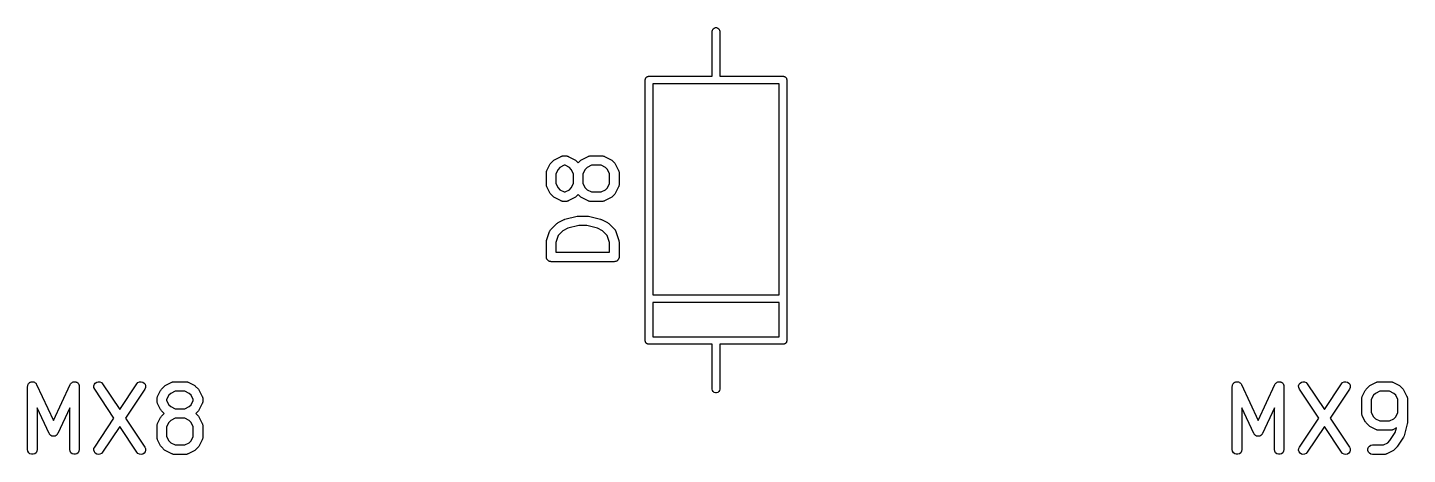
# Model space of a CAD drawing. Extents: x 35 to 250, y -99 to -35.
# Drawn here: x 170.09 to 191.91, y -41.8 to -35.05 of the extents above; entities that cross this region are included whole.
import ezdxf

# ---------------------------------------------------------------- set-up
doc = ezdxf.new("R2010")
doc.units = 0
doc.header["$MEASUREMENT"] = 0
doc.layers.add('BLACK', color=7, linetype='CONTINUOUS')

msp = doc.modelspace()

# ---------------------------------------------------------------- linework, layer by layer
at = {"layer": 'Black'}
for p, q in [((180.915, -35.1112), (180.919, -35.0907)), ((180.915, -35.8212), (180.915, -35.1112)), ((180.919, -35.0907), (180.929, -35.0727)), ((180.929, -35.0727), (180.945, -35.0593)), ((180.945, -35.0593), (180.965, -35.0522)), ((180.965, -35.0522), (180.985, -35.0522)), ((180.985, -35.0522), (181.005, -35.0593)), ((181.005, -35.0593), (181.021, -35.0727)), ((181.021, -35.0727), (181.031, -35.0907)), ((181.031, -35.0907), (181.035, -35.1112)), ((181.035, -35.1112), (181.035, -35.8212)), ((179.855, -35.8813), (179.856, -35.8761)), ((179.855, -40.0012), (179.855, -35.8813)), ((179.856, -35.8708), (179.858, -35.8659)), ((179.856, -35.8761), (179.856, -35.8708)), ((179.858, -35.8659), (179.859, -35.8607)), ((179.859, -35.8607), (179.861, -35.8562)), ((179.861, -35.8562), (179.863, -35.8513)), ((179.863, -35.8513), (179.866, -35.8472)), ((179.866, -35.8472), (179.869, -35.8427)), ((179.869, -35.8427), (179.873, -35.8393)), ((179.873, -35.8393), (179.876, -35.8353)), ((179.876, -35.8353), (179.881, -35.8327)), ((179.881, -35.8327), (179.885, -35.8293)), ((179.885, -35.8293), (179.89, -35.8275)), ((179.89, -35.8275), (179.894, -35.8249)), ((179.894, -35.8249), (179.9, -35.824)), ((179.9, -35.824), (179.905, -35.8222)), ((179.905, -35.8222), (179.91, -35.8222)), ((179.91, -35.8222), (179.915, -35.8212)), ((179.915, -35.8212), (180.915, -35.8212)), ((179.975, -35.9412), (179.975, -39.2812)), ((181.975, -35.9412), (179.975, -35.9412)), ((181.035, -35.8212), (182.035, -35.8212)), ((181.975, -39.2812), (181.975, -35.9412)), ((182.035, -35.8212), (182.04, -35.8222)), ((182.04, -35.8222), (182.045, -35.8222)), ((182.045, -35.8222), (182.05, -35.824)), ((182.05, -35.824), (182.056, -35.8249)), ((182.056, -35.8249), (182.06, -35.8275)), ((182.06, -35.8275), (182.065, -35.8293)), ((182.065, -35.8293), (182.069, -35.8327)), ((182.069, -35.8327), (182.074, -35.8353)), ((182.074, -35.8353), (182.077, -35.8393)), ((182.077, -35.8393), (182.081, -35.8427)), ((182.081, -35.8427), (182.084, -35.8472)), ((182.084, -35.8472), (182.087, -35.8513)), ((182.087, -35.8513), (182.089, -35.8562)), ((182.089, -35.8562), (182.091, -35.8607)), ((182.091, -35.8607), (182.092, -35.8659)), ((182.092, -35.8659), (182.094, -35.8708)), ((182.094, -35.8708), (182.094, -35.8761)), ((182.094, -35.8761), (182.095, -35.8813)), ((182.095, -35.8813), (182.095, -40.0012)), ((178.429, -37.1361), (178.524, -37.0885)), ((178.524, -37.0885), (178.528, -37.0872)), ((178.528, -37.0872), (178.532, -37.0851)), ((178.532, -37.0851), (178.541, -37.0835)), ((178.541, -37.0835), (178.549, -37.081)), ((178.549, -37.081), (178.554, -37.0813)), ((178.554, -37.0813), (178.558, -37.0805)), ((178.558, -37.0805), (178.605, -37.0805)), ((178.605, -37.0805), (178.61, -37.0813)), ((178.61, -37.0813), (178.614, -37.081)), ((178.614, -37.081), (178.622, -37.0835)), ((178.622, -37.0835), (178.631, -37.0851)), ((178.631, -37.0851), (178.635, -37.0872)), ((178.635, -37.0872), (178.639, -37.0885)), ((178.639, -37.0885), (178.734, -37.1361)), ((178.858, -37.1361), (178.953, -37.0885)), ((178.953, -37.0885), (178.957, -37.0872)), ((178.957, -37.0872), (178.961, -37.0851)), ((178.961, -37.0851), (178.969, -37.0835)), ((178.969, -37.0835), (178.978, -37.081)), ((178.978, -37.081), (178.982, -37.0813)), ((178.982, -37.0813), (178.986, -37.0805)), ((178.986, -37.0805), (179.177, -37.0805)), ((179.177, -37.0805), (179.181, -37.0813)), ((179.181, -37.0813), (179.185, -37.081)), ((179.185, -37.081), (179.194, -37.0835)), ((179.194, -37.0835), (179.203, -37.0851)), ((179.203, -37.0851), (179.206, -37.0872)), ((179.206, -37.0872), (179.21, -37.0885)), ((179.21, -37.0885), (179.306, -37.1361)), ((178.3, -37.3125), (178.348, -37.2172)), ((178.348, -37.2172), (178.355, -37.2076)), ((178.355, -37.2076), (178.362, -37.1977)), ((178.362, -37.1977), (178.41, -37.1501)), ((178.41, -37.1501), (178.419, -37.1432)), ((178.419, -37.1432), (178.429, -37.1361)), ((178.477, -37.2952), (178.442, -37.3637)), ((178.507, -37.2648), (178.477, -37.2952)), ((178.576, -37.2305), (178.507, -37.2648)), ((178.588, -37.2305), (178.576, -37.2305)), ((178.656, -37.2648), (178.588, -37.2305)), ((178.687, -37.2952), (178.656, -37.2648)), ((178.721, -37.3637), (178.687, -37.2952)), ((178.734, -37.1361), (178.744, -37.1432)), ((178.744, -37.1432), (178.754, -37.1501)), ((178.754, -37.1501), (178.796, -37.1923)), ((178.796, -37.1923), (178.838, -37.1501)), ((178.838, -37.1501), (178.848, -37.1432)), ((178.848, -37.1432), (178.858, -37.1361)), ((178.905, -37.2952), (178.871, -37.3637)), ((178.936, -37.2648), (178.905, -37.2952)), ((179.004, -37.2305), (178.936, -37.2648)), ((179.159, -37.2305), (179.004, -37.2305)), ((179.228, -37.2648), (179.159, -37.2305)), ((179.258, -37.2952), (179.228, -37.2648)), ((179.292, -37.3637), (179.258, -37.2952)), ((179.306, -37.1361), (179.315, -37.1432)), ((179.315, -37.1432), (179.325, -37.1501)), ((179.325, -37.1501), (179.373, -37.1977)), ((179.373, -37.1977), (179.38, -37.2076)), ((179.38, -37.2076), (179.387, -37.2172)), ((179.387, -37.2172), (179.434, -37.3125)), ((178.292, -37.346), (178.293, -37.3418)), ((178.292, -37.5365), (178.292, -37.346)), ((178.293, -37.3374), (178.295, -37.329)), ((178.293, -37.3418), (178.293, -37.3374)), ((178.295, -37.329), (178.297, -37.3204)), ((178.297, -37.3204), (178.299, -37.3166)), ((178.299, -37.3166), (178.3, -37.3125)), ((178.442, -37.3637), (178.442, -37.5188)), ((178.442, -37.5188), (178.477, -37.5873)), ((178.687, -37.5873), (178.721, -37.5188)), ((178.721, -37.5188), (178.721, -37.3637)), ((178.871, -37.3637), (178.871, -37.5188)), ((178.871, -37.5188), (178.905, -37.5873)), ((179.258, -37.5873), (179.292, -37.5188)), ((179.292, -37.5188), (179.292, -37.3637)), ((179.434, -37.3125), (179.436, -37.3166)), ((179.436, -37.3166), (179.438, -37.3204)), ((179.438, -37.3204), (179.439, -37.329)), ((179.439, -37.329), (179.442, -37.3374)), ((179.442, -37.3374), (179.442, -37.3418)), ((179.442, -37.3418), (179.442, -37.346)), ((179.442, -37.346), (179.442, -37.5365)), ((178.293, -37.5407), (178.292, -37.5365)), ((178.293, -37.5451), (178.293, -37.5407)), ((178.295, -37.5535), (178.293, -37.5451)), ((178.297, -37.5621), (178.295, -37.5535)), ((178.299, -37.5659), (178.297, -37.5621)), ((178.3, -37.57), (178.299, -37.5659)), ((178.348, -37.6653), (178.3, -37.57)), ((178.355, -37.6749), (178.348, -37.6653)), ((178.362, -37.6848), (178.355, -37.6749)), ((178.41, -37.7324), (178.362, -37.6848)), ((178.419, -37.7393), (178.41, -37.7324)), ((178.429, -37.7464), (178.419, -37.7393)), ((178.524, -37.794), (178.429, -37.7464)), ((178.477, -37.5873), (178.507, -37.6177)), ((178.507, -37.6177), (178.576, -37.652)), ((178.576, -37.652), (178.588, -37.652)), ((178.588, -37.652), (178.656, -37.6177)), ((178.734, -37.7464), (178.639, -37.794)), ((178.656, -37.6177), (178.687, -37.5873)), ((178.744, -37.7393), (178.734, -37.7464)), ((178.754, -37.7324), (178.744, -37.7393)), ((178.796, -37.6902), (178.754, -37.7324)), ((178.838, -37.7324), (178.796, -37.6902)), ((178.848, -37.7393), (178.838, -37.7324)), ((178.858, -37.7464), (178.848, -37.7393)), ((178.953, -37.794), (178.858, -37.7464)), ((178.905, -37.5873), (178.936, -37.6177)), ((178.936, -37.6177), (179.004, -37.652)), ((179.004, -37.652), (179.159, -37.652)), ((179.159, -37.652), (179.228, -37.6177)), ((179.306, -37.7464), (179.21, -37.794)), ((179.228, -37.6177), (179.258, -37.5873)), ((179.315, -37.7393), (179.306, -37.7464)), ((179.325, -37.7324), (179.315, -37.7393)), ((179.373, -37.6848), (179.325, -37.7324)), ((179.38, -37.6749), (179.373, -37.6848)), ((179.387, -37.6653), (179.38, -37.6749)), ((179.434, -37.57), (179.387, -37.6653)), ((179.436, -37.5659), (179.434, -37.57)), ((179.438, -37.5621), (179.436, -37.5659)), ((179.439, -37.5535), (179.438, -37.5621)), ((179.442, -37.5451), (179.439, -37.5535)), ((179.442, -37.5365), (179.442, -37.5407)), ((179.442, -37.5407), (179.442, -37.5451)), ((178.528, -37.7953), (178.524, -37.794)), ((178.532, -37.7974), (178.528, -37.7953)), ((178.541, -37.799), (178.532, -37.7974)), ((178.549, -37.8015), (178.541, -37.799)), ((178.554, -37.8012), (178.549, -37.8015)), ((178.558, -37.802), (178.554, -37.8012)), ((178.605, -37.802), (178.558, -37.802)), ((178.61, -37.8012), (178.605, -37.802)), ((178.614, -37.8015), (178.61, -37.8012)), ((178.622, -37.799), (178.614, -37.8015)), ((178.631, -37.7974), (178.622, -37.799)), ((178.635, -37.7953), (178.631, -37.7974)), ((178.639, -37.794), (178.635, -37.7953)), ((178.957, -37.7953), (178.953, -37.794)), ((178.961, -37.7974), (178.957, -37.7953)), ((178.969, -37.799), (178.961, -37.7974)), ((178.978, -37.8015), (178.969, -37.799)), ((178.982, -37.8012), (178.978, -37.8015)), ((178.986, -37.802), (178.982, -37.8012)), ((179.177, -37.802), (178.986, -37.802)), ((179.181, -37.8012), (179.177, -37.802)), ((179.185, -37.8015), (179.181, -37.8012)), ((179.194, -37.799), (179.185, -37.8015)), ((179.203, -37.7974), (179.194, -37.799)), ((179.206, -37.7953), (179.203, -37.7974)), ((179.21, -37.794), (179.206, -37.7953)), ((178.362, -38.2454), (178.457, -38.1501)), ((178.457, -38.1501), (178.467, -38.1432)), ((178.467, -38.1432), (178.477, -38.1361)), ((178.477, -38.1361), (178.572, -38.0885)), ((178.572, -38.0885), (178.58, -38.0861)), ((178.58, -38.0861), (178.587, -38.0828)), ((178.587, -38.0828), (178.778, -38.0352)), ((178.805, -38.1829), (178.632, -38.2263)), ((178.778, -38.0352), (178.787, -38.0345)), ((178.787, -38.0345), (178.796, -38.0329)), ((178.796, -38.0329), (178.939, -38.0329)), ((178.93, -38.1829), (178.805, -38.1829)), ((179.103, -38.2263), (178.93, -38.1829)), ((178.939, -38.0329), (178.948, -38.0345)), ((178.948, -38.0345), (178.957, -38.0352)), ((178.957, -38.0352), (179.147, -38.0828)), ((179.147, -38.0828), (179.155, -38.0861)), ((179.155, -38.0861), (179.163, -38.0885)), ((179.163, -38.0885), (179.258, -38.1361)), ((179.258, -38.1361), (179.268, -38.1432)), ((179.268, -38.1432), (179.278, -38.1501)), ((179.278, -38.1501), (179.373, -38.2454)), ((178.296, -38.4175), (178.344, -38.2747)), ((178.344, -38.2747), (178.346, -38.2709)), ((178.346, -38.2709), (178.347, -38.2667)), ((178.347, -38.2667), (178.352, -38.2595)), ((178.352, -38.2595), (178.356, -38.2518)), ((178.356, -38.2518), (178.359, -38.2489)), ((178.359, -38.2489), (178.362, -38.2454)), ((178.481, -38.3389), (178.442, -38.4534)), ((178.555, -38.2648), (178.481, -38.3389)), ((178.632, -38.2263), (178.555, -38.2648)), ((179.18, -38.2648), (179.103, -38.2263)), ((179.254, -38.3389), (179.18, -38.2648)), ((179.292, -38.4534), (179.254, -38.3389)), ((179.373, -38.2454), (179.375, -38.2489)), ((179.375, -38.2489), (179.379, -38.2518)), ((179.379, -38.2518), (179.383, -38.2595)), ((179.383, -38.2595), (179.388, -38.2667)), ((179.388, -38.2667), (179.389, -38.2709)), ((179.389, -38.2709), (179.391, -38.2747)), ((179.391, -38.2747), (179.439, -38.4175)), ((178.292, -38.4412), (178.294, -38.4294)), ((178.292, -38.6793), (178.292, -38.4412)), ((178.294, -38.4294), (178.296, -38.4175)), ((178.442, -38.4534), (178.442, -38.6043)), ((178.442, -38.6043), (179.292, -38.6043)), ((179.292, -38.6043), (179.292, -38.4534)), ((179.439, -38.4175), (179.44, -38.4294)), ((179.44, -38.4294), (179.442, -38.4412)), ((179.442, -38.4412), (179.442, -38.6793)), ((178.294, -38.6858), (178.292, -38.6793)), ((178.294, -38.6924), (178.294, -38.6858)), ((178.296, -38.6985), (178.294, -38.6924)), ((178.297, -38.705), (178.296, -38.6985)), ((178.3, -38.7107), (178.297, -38.705)), ((178.302, -38.7168), (178.3, -38.7107)), ((178.307, -38.7219), (178.302, -38.7168)), ((178.31, -38.7276), (178.307, -38.7219)), ((178.315, -38.7318), (178.31, -38.7276)), ((178.319, -38.7368), (178.315, -38.7318)), ((178.325, -38.7401), (178.319, -38.7368)), ((178.33, -38.7443), (178.325, -38.7401)), ((178.336, -38.7465), (178.33, -38.7443)), ((178.342, -38.7498), (178.336, -38.7465)), ((178.348, -38.751), (178.342, -38.7498)), ((178.354, -38.7532), (178.348, -38.751)), ((178.361, -38.7532), (178.354, -38.7532)), ((178.367, -38.7543), (178.361, -38.7532)), ((179.367, -38.7543), (178.367, -38.7543)), ((179.374, -38.7532), (179.367, -38.7543)), ((179.38, -38.7532), (179.374, -38.7532)), ((179.387, -38.751), (179.38, -38.7532)), ((179.393, -38.7498), (179.387, -38.751)), ((179.399, -38.7465), (179.393, -38.7498)), ((179.405, -38.7443), (179.399, -38.7465)), ((179.41, -38.7401), (179.405, -38.7443)), ((179.416, -38.7368), (179.41, -38.7401)), ((179.42, -38.7318), (179.416, -38.7368)), ((179.425, -38.7276), (179.42, -38.7318)), ((179.428, -38.7219), (179.425, -38.7276)), ((179.432, -38.7168), (179.428, -38.7219)), ((179.435, -38.7107), (179.432, -38.7168)), ((179.438, -38.705), (179.435, -38.7107)), ((179.439, -38.6985), (179.438, -38.705)), ((179.441, -38.6924), (179.439, -38.6985)), ((179.442, -38.6793), (179.441, -38.6858)), ((179.441, -38.6858), (179.441, -38.6924)), ((179.975, -39.2812), (181.975, -39.2812)), ((179.975, -39.4012), (179.975, -39.9412)), ((181.975, -39.4012), (179.975, -39.4012)), ((181.975, -39.9412), (181.975, -39.4012)), ((179.856, -40.0064), (179.855, -40.0012)), ((179.856, -40.0117), (179.856, -40.0064)), ((179.858, -40.0166), (179.856, -40.0117)), ((179.859, -40.0218), (179.858, -40.0166)), ((179.861, -40.0263), (179.859, -40.0218)), ((179.863, -40.0312), (179.861, -40.0263)), ((179.866, -40.0353), (179.863, -40.0312)), ((179.869, -40.0398), (179.866, -40.0353)), ((179.873, -40.0432), (179.869, -40.0398)), ((179.876, -40.0472), (179.873, -40.0432)), ((179.881, -40.0498), (179.876, -40.0472)), ((179.885, -40.0532), (179.881, -40.0498)), ((179.89, -40.055), (179.885, -40.0532)), ((179.894, -40.0576), (179.89, -40.055)), ((179.9, -40.0585), (179.894, -40.0576)), ((179.905, -40.0603), (179.9, -40.0585)), ((179.91, -40.0603), (179.905, -40.0603)), ((179.915, -40.0613), (179.91, -40.0603)), ((180.915, -40.0613), (179.915, -40.0613)), ((179.975, -39.9412), (181.975, -39.9412)), ((180.915, -40.7712), (180.915, -40.0613)), ((182.035, -40.0613), (181.035, -40.0613)), ((181.035, -40.0613), (181.035, -40.7712)), ((182.04, -40.0603), (182.035, -40.0613)), ((182.045, -40.0603), (182.04, -40.0603)), ((182.05, -40.0585), (182.045, -40.0603)), ((182.056, -40.0576), (182.05, -40.0585)), ((182.06, -40.055), (182.056, -40.0576)), ((182.065, -40.0532), (182.06, -40.055)), ((182.069, -40.0498), (182.065, -40.0532)), ((182.074, -40.0472), (182.069, -40.0498)), ((182.077, -40.0432), (182.074, -40.0472)), ((182.081, -40.0398), (182.077, -40.0432)), ((182.084, -40.0353), (182.081, -40.0398)), ((182.087, -40.0312), (182.084, -40.0353)), ((182.089, -40.0263), (182.087, -40.0312)), ((182.091, -40.0218), (182.089, -40.0263)), ((182.092, -40.0166), (182.091, -40.0218)), ((182.094, -40.0117), (182.092, -40.0166)), ((182.095, -40.0012), (182.094, -40.0064)), ((182.094, -40.0064), (182.094, -40.0117)), ((170.089, -40.7274), (170.091, -40.7177)), ((170.089, -41.7274), (170.089, -40.7274)), ((170.091, -40.7177), (170.092, -40.708)), ((170.092, -40.708), (170.093, -40.705)), ((170.093, -40.705), (170.094, -40.7017)), ((170.094, -40.7017), (170.099, -40.6933)), ((170.099, -40.6933), (170.103, -40.6844)), ((170.103, -40.6844), (170.105, -40.682)), ((170.105, -40.682), (170.107, -40.6792)), ((170.107, -40.6792), (170.114, -40.6729)), ((170.114, -40.6729), (170.121, -40.666)), ((170.121, -40.666), (170.124, -40.6646)), ((170.124, -40.6646), (170.127, -40.6624)), ((170.127, -40.6624), (170.136, -40.6591)), ((170.136, -40.6591), (170.145, -40.6549)), ((170.145, -40.6549), (170.148, -40.6547)), ((170.148, -40.6547), (170.151, -40.6535)), ((170.151, -40.6535), (170.161, -40.6535)), ((170.161, -40.6535), (170.171, -40.6527)), ((170.171, -40.6527), (170.174, -40.6535)), ((170.174, -40.6535), (170.177, -40.6535)), ((170.177, -40.6535), (170.187, -40.6569)), ((170.187, -40.6569), (170.196, -40.6594)), ((170.196, -40.6594), (170.199, -40.6613)), ((170.199, -40.6613), (170.202, -40.6624)), ((170.202, -40.6624), (170.209, -40.6687)), ((170.209, -40.6687), (170.217, -40.6743)), ((170.217, -40.6743), (170.219, -40.677)), ((170.219, -40.677), (170.222, -40.6792)), ((170.222, -40.6792), (170.227, -40.6876)), ((170.227, -40.6876), (170.232, -40.6957)), ((170.232, -40.6957), (170.498, -41.2643)), ((170.498, -41.2643), (170.763, -40.6957)), ((170.763, -40.6957), (170.769, -40.6876)), ((170.769, -40.6876), (170.773, -40.6792)), ((170.773, -40.6792), (170.776, -40.677)), ((170.776, -40.677), (170.778, -40.6743)), ((170.778, -40.6743), (170.786, -40.6687)), ((170.786, -40.6687), (170.793, -40.6624)), ((170.793, -40.6624), (170.797, -40.6613)), ((170.797, -40.6613), (170.799, -40.6594)), ((170.799, -40.6594), (170.809, -40.6569)), ((170.809, -40.6569), (170.818, -40.6535)), ((170.818, -40.6535), (170.821, -40.6535)), ((170.821, -40.6535), (170.824, -40.6527)), ((170.824, -40.6527), (170.834, -40.6535)), ((170.834, -40.6535), (170.844, -40.6535)), ((170.844, -40.6535), (170.847, -40.6547)), ((170.847, -40.6547), (170.85, -40.6549)), ((170.85, -40.6549), (170.859, -40.6591)), ((170.859, -40.6591), (170.868, -40.6624)), ((170.868, -40.6624), (170.871, -40.6646)), ((170.871, -40.6646), (170.874, -40.666)), ((170.874, -40.666), (170.881, -40.6729)), ((170.881, -40.6729), (170.888, -40.6792)), ((170.888, -40.6792), (170.89, -40.682)), ((170.89, -40.682), (170.892, -40.6844)), ((170.892, -40.6844), (170.897, -40.6933)), ((170.897, -40.6933), (170.901, -40.7017)), ((170.901, -40.7017), (170.902, -40.705)), ((170.902, -40.705), (170.903, -40.708)), ((170.903, -40.708), (170.904, -40.7177)), ((170.904, -40.7177), (170.906, -40.7274)), ((170.906, -40.7274), (170.906, -41.7274)), ((171.137, -40.7191), (171.145, -40.6941)), ((171.139, -40.7451), (171.137, -40.7191)), ((171.15, -40.769), (171.139, -40.7451)), ((171.145, -40.6941), (171.16, -40.6731)), ((171.455, -41.2274), (171.15, -40.769)), ((171.16, -40.6731), (171.182, -40.6587)), ((171.182, -40.6587), (171.207, -40.6525)), ((171.207, -40.6525), (171.233, -40.6554)), ((171.233, -40.6554), (171.256, -40.6669)), ((171.256, -40.6669), (171.274, -40.6858)), ((171.274, -40.6858), (171.545, -41.0922)), ((171.545, -41.0922), (171.816, -40.6858)), ((171.941, -40.769), (171.635, -41.2274)), ((171.816, -40.6858), (171.834, -40.6669)), ((171.834, -40.6669), (171.858, -40.6554)), ((171.858, -40.6554), (171.883, -40.6525)), ((171.883, -40.6525), (171.909, -40.6587)), ((171.909, -40.6587), (171.93, -40.6731)), ((171.93, -40.6731), (171.946, -40.6941)), ((171.951, -40.7451), (171.941, -40.769)), ((171.946, -40.6941), (171.953, -40.7191)), ((171.953, -40.7191), (171.951, -40.7451)), ((172.145, -40.8843), (172.192, -40.7891)), ((172.192, -40.7891), (172.2, -40.7794)), ((172.2, -40.7794), (172.206, -40.7696)), ((172.206, -40.7696), (172.254, -40.722)), ((172.254, -40.722), (172.264, -40.7151)), ((172.264, -40.7151), (172.274, -40.7079)), ((172.274, -40.7079), (172.369, -40.6603)), ((172.369, -40.6603), (172.373, -40.6591)), ((172.373, -40.6591), (172.377, -40.6569)), ((172.377, -40.6569), (172.385, -40.6554)), ((172.385, -40.6554), (172.394, -40.6529)), ((172.394, -40.6529), (172.398, -40.6531)), ((172.398, -40.6531), (172.402, -40.6524)), ((172.402, -40.6524), (172.593, -40.6524)), ((172.593, -40.6524), (172.597, -40.6531)), ((172.597, -40.6531), (172.601, -40.6529)), ((172.601, -40.6529), (172.61, -40.6554)), ((172.61, -40.6554), (172.619, -40.6569)), ((172.619, -40.6569), (172.622, -40.6591)), ((172.622, -40.6591), (172.626, -40.6603)), ((172.626, -40.6603), (172.722, -40.7079)), ((172.722, -40.7079), (172.731, -40.7151)), ((172.731, -40.7151), (172.741, -40.722)), ((172.741, -40.722), (172.789, -40.7696)), ((172.789, -40.7696), (172.796, -40.7794)), ((172.796, -40.7794), (172.803, -40.7891)), ((172.803, -40.7891), (172.85, -40.8843)), ((180.919, -40.7918), (180.915, -40.7712)), ((180.929, -40.8098), (180.919, -40.7918)), ((181.031, -40.7918), (181.021, -40.8098)), ((181.035, -40.7712), (181.031, -40.7918)), ((189.139, -40.7274), (189.141, -40.7177)), ((189.139, -41.7274), (189.139, -40.7274)), ((189.141, -40.7177), (189.142, -40.708)), ((189.142, -40.708), (189.143, -40.705)), ((189.143, -40.705), (189.144, -40.7017)), ((189.144, -40.7017), (189.149, -40.6933)), ((189.149, -40.6933), (189.153, -40.6844)), ((189.153, -40.6844), (189.155, -40.682)), ((189.155, -40.682), (189.157, -40.6792)), ((189.157, -40.6792), (189.164, -40.6729)), ((189.164, -40.6729), (189.171, -40.666)), ((189.171, -40.666), (189.174, -40.6646)), ((189.174, -40.6646), (189.177, -40.6624)), ((189.177, -40.6624), (189.186, -40.6591)), ((189.186, -40.6591), (189.195, -40.6549)), ((189.195, -40.6549), (189.198, -40.6547)), ((189.198, -40.6547), (189.201, -40.6535)), ((189.201, -40.6535), (189.211, -40.6535)), ((189.211, -40.6535), (189.221, -40.6527)), ((189.221, -40.6527), (189.224, -40.6535)), ((189.224, -40.6535), (189.227, -40.6535)), ((189.227, -40.6535), (189.237, -40.6569)), ((189.237, -40.6569), (189.246, -40.6594)), ((189.246, -40.6594), (189.249, -40.6613)), ((189.249, -40.6613), (189.252, -40.6624)), ((189.252, -40.6624), (189.259, -40.6687)), ((189.259, -40.6687), (189.267, -40.6743)), ((189.267, -40.6743), (189.269, -40.677)), ((189.269, -40.677), (189.272, -40.6792)), ((189.272, -40.6792), (189.277, -40.6876)), ((189.277, -40.6876), (189.282, -40.6957)), ((189.282, -40.6957), (189.548, -41.2643)), ((189.548, -41.2643), (189.813, -40.6957)), ((189.813, -40.6957), (189.819, -40.6876)), ((189.819, -40.6876), (189.823, -40.6792)), ((189.823, -40.6792), (189.826, -40.677)), ((189.826, -40.677), (189.828, -40.6743)), ((189.828, -40.6743), (189.836, -40.6687)), ((189.836, -40.6687), (189.843, -40.6624)), ((189.843, -40.6624), (189.847, -40.6613)), ((189.847, -40.6613), (189.849, -40.6594)), ((189.849, -40.6594), (189.859, -40.6569)), ((189.859, -40.6569), (189.868, -40.6535)), ((189.868, -40.6535), (189.871, -40.6535)), ((189.871, -40.6535), (189.874, -40.6527)), ((189.874, -40.6527), (189.884, -40.6535)), ((189.884, -40.6535), (189.894, -40.6535)), ((189.894, -40.6535), (189.897, -40.6547)), ((189.897, -40.6547), (189.9, -40.6549)), ((189.9, -40.6549), (189.909, -40.6591)), ((189.909, -40.6591), (189.918, -40.6624)), ((189.918, -40.6624), (189.921, -40.6646)), ((189.921, -40.6646), (189.924, -40.666)), ((189.924, -40.666), (189.931, -40.6729)), ((189.931, -40.6729), (189.938, -40.6792)), ((189.938, -40.6792), (189.94, -40.682)), ((189.94, -40.682), (189.942, -40.6844)), ((189.942, -40.6844), (189.947, -40.6933)), ((189.947, -40.6933), (189.951, -40.7017)), ((189.951, -40.7017), (189.952, -40.705)), ((189.952, -40.705), (189.953, -40.708)), ((189.953, -40.708), (189.954, -40.7177)), ((189.954, -40.7177), (189.956, -40.7274)), ((189.956, -40.7274), (189.956, -41.7274)), ((190.187, -40.7191), (190.195, -40.6941)), ((190.189, -40.7451), (190.187, -40.7191)), ((190.2, -40.769), (190.189, -40.7451)), ((190.195, -40.6941), (190.21, -40.6731)), ((190.505, -41.2274), (190.2, -40.769)), ((190.21, -40.6731), (190.232, -40.6587)), ((190.232, -40.6587), (190.257, -40.6525)), ((190.257, -40.6525), (190.283, -40.6554)), ((190.283, -40.6554), (190.306, -40.6669)), ((190.306, -40.6669), (190.324, -40.6858)), ((190.324, -40.6858), (190.595, -41.0922)), ((190.595, -41.0922), (190.866, -40.6858)), ((190.991, -40.769), (190.685, -41.2274)), ((190.866, -40.6858), (190.884, -40.6669)), ((190.884, -40.6669), (190.908, -40.6554)), ((190.908, -40.6554), (190.933, -40.6525)), ((190.933, -40.6525), (190.959, -40.6587)), ((190.959, -40.6587), (190.98, -40.6731)), ((190.98, -40.6731), (190.996, -40.6941)), ((191.001, -40.7451), (190.991, -40.769)), ((190.996, -40.6941), (191.003, -40.7191)), ((191.003, -40.7191), (191.001, -40.7451)), ((191.195, -40.8843), (191.242, -40.7891)), ((191.242, -40.7891), (191.25, -40.7794)), ((191.25, -40.7794), (191.256, -40.7696)), ((191.256, -40.7696), (191.304, -40.722)), ((191.304, -40.722), (191.314, -40.7151)), ((191.314, -40.7151), (191.324, -40.7079)), ((191.324, -40.7079), (191.419, -40.6603)), ((191.419, -40.6603), (191.423, -40.6591)), ((191.423, -40.6591), (191.427, -40.6569)), ((191.427, -40.6569), (191.435, -40.6554)), ((191.435, -40.6554), (191.444, -40.6529)), ((191.444, -40.6529), (191.448, -40.6531)), ((191.448, -40.6531), (191.452, -40.6524)), ((191.452, -40.6524), (191.643, -40.6524)), ((191.643, -40.6524), (191.647, -40.6531)), ((191.647, -40.6531), (191.651, -40.6529)), ((191.651, -40.6529), (191.66, -40.6554)), ((191.66, -40.6554), (191.669, -40.6569)), ((191.669, -40.6569), (191.672, -40.6591)), ((191.672, -40.6591), (191.676, -40.6603)), ((191.676, -40.6603), (191.772, -40.7079)), ((191.772, -40.7079), (191.781, -40.7151)), ((191.781, -40.7151), (191.791, -40.722)), ((191.791, -40.722), (191.839, -40.7696)), ((191.839, -40.7696), (191.846, -40.7794)), ((191.846, -40.7794), (191.853, -40.7891)), ((191.853, -40.7891), (191.9, -40.8843)), ((172.137, -40.9093), (172.14, -40.9009)), ((172.138, -40.9136), (172.137, -40.9093)), ((172.137, -40.9179), (172.138, -40.9136)), ((172.137, -40.9655), (172.137, -40.9179)), ((172.138, -40.9697), (172.137, -40.9655)), ((172.137, -40.974), (172.138, -40.9697)), ((172.14, -40.9825), (172.137, -40.974)), ((172.14, -40.9009), (172.141, -40.8922)), ((172.141, -40.9911), (172.14, -40.9825)), ((172.141, -40.8922), (172.144, -40.8885)), ((172.144, -40.9949), (172.141, -40.9911)), ((172.144, -40.8885), (172.145, -40.8843)), ((172.145, -40.999), (172.144, -40.9949)), ((172.192, -41.0943), (172.145, -40.999)), ((172.321, -40.867), (172.287, -40.9356)), ((172.287, -40.9356), (172.287, -40.9478)), ((172.287, -40.9478), (172.321, -41.0163)), ((172.352, -40.8366), (172.321, -40.867)), ((172.321, -41.0163), (172.352, -41.0467)), ((172.42, -40.8024), (172.352, -40.8366)), ((172.575, -40.8024), (172.42, -40.8024)), ((172.644, -40.8366), (172.575, -40.8024)), ((172.674, -40.867), (172.644, -40.8366)), ((172.644, -41.0467), (172.674, -41.0163)), ((172.708, -40.9356), (172.674, -40.867)), ((172.674, -41.0163), (172.708, -40.9478)), ((172.708, -40.9478), (172.708, -40.9356)), ((172.85, -40.999), (172.803, -41.0943)), ((172.85, -40.8843), (172.852, -40.8885)), ((172.852, -40.9949), (172.85, -40.999)), ((172.852, -40.8885), (172.854, -40.8922)), ((172.854, -40.9911), (172.852, -40.9949)), ((172.854, -40.8922), (172.855, -40.9009)), ((172.855, -40.9825), (172.854, -40.9911)), ((172.855, -40.9009), (172.858, -40.9093)), ((172.858, -40.9741), (172.855, -40.9825)), ((172.858, -40.9093), (172.858, -40.9136)), ((172.858, -40.9136), (172.858, -40.9179)), ((172.858, -40.9179), (172.858, -40.9655)), ((172.858, -40.9655), (172.858, -40.9697)), ((172.858, -40.9697), (172.858, -40.9741)), ((180.945, -40.8232), (180.929, -40.8098)), ((180.965, -40.8303), (180.945, -40.8232)), ((180.985, -40.8303), (180.965, -40.8303)), ((181.005, -40.8232), (180.985, -40.8303)), ((181.021, -40.8098), (181.005, -40.8232)), ((191.187, -40.9093), (191.19, -40.9009)), ((191.188, -40.9136), (191.187, -40.9093)), ((191.187, -40.9179), (191.188, -40.9136)), ((191.187, -41.156), (191.187, -40.9179)), ((191.19, -40.9009), (191.191, -40.8922)), ((191.191, -40.8922), (191.194, -40.8885)), ((191.194, -40.8885), (191.195, -40.8843)), ((191.371, -40.867), (191.337, -40.9356)), ((191.337, -40.9356), (191.337, -41.1382)), ((191.402, -40.8366), (191.371, -40.867)), ((191.47, -40.8024), (191.402, -40.8366)), ((191.625, -40.8024), (191.47, -40.8024)), ((191.694, -40.8366), (191.625, -40.8024)), ((191.724, -40.867), (191.694, -40.8366)), ((191.758, -40.9356), (191.724, -40.867)), ((191.758, -41.1382), (191.758, -40.9356)), ((191.9, -40.8843), (191.902, -40.8885)), ((191.902, -40.8885), (191.904, -40.8922)), ((191.904, -40.8922), (191.905, -40.9009)), ((191.905, -40.9009), (191.908, -40.9093)), ((191.908, -40.9093), (191.908, -40.9136)), ((191.908, -40.9136), (191.908, -40.9179)), ((191.908, -40.9179), (191.908, -41.2988)), ((170.43, -41.4734), (170.239, -41.0654)), ((170.239, -41.0654), (170.239, -41.7274)), ((170.756, -41.0654), (170.566, -41.4734)), ((170.756, -41.7274), (170.756, -41.0654)), ((171.15, -41.6858), (171.455, -41.2274)), ((171.635, -41.2274), (171.941, -41.6858)), ((172.145, -41.3129), (172.192, -41.2176)), ((172.2, -41.1039), (172.192, -41.0943)), ((172.192, -41.2176), (172.2, -41.208)), ((172.206, -41.1137), (172.2, -41.1039)), ((172.2, -41.208), (172.206, -41.1982)), ((172.249, -41.156), (172.206, -41.1137)), ((172.206, -41.1982), (172.249, -41.156)), ((172.352, -41.0467), (172.42, -41.081)), ((172.42, -41.231), (172.352, -41.2652)), ((172.42, -41.081), (172.575, -41.081)), ((172.575, -41.231), (172.42, -41.231)), ((172.575, -41.081), (172.644, -41.0467)), ((172.644, -41.2652), (172.575, -41.231)), ((172.789, -41.1137), (172.747, -41.156)), ((172.747, -41.156), (172.789, -41.1982)), ((172.796, -41.1039), (172.789, -41.1137)), ((172.789, -41.1982), (172.796, -41.208)), ((172.803, -41.0943), (172.796, -41.1039)), ((172.796, -41.208), (172.803, -41.2176)), ((172.803, -41.2176), (172.85, -41.3129)), ((189.48, -41.4734), (189.289, -41.0654)), ((189.289, -41.0654), (189.289, -41.7274)), ((189.806, -41.0654), (189.616, -41.4734)), ((189.806, -41.7274), (189.806, -41.0654)), ((190.2, -41.6858), (190.505, -41.2274)), ((190.685, -41.2274), (190.991, -41.6858)), ((191.188, -41.1602), (191.187, -41.156)), ((191.187, -41.1645), (191.188, -41.1602)), ((191.19, -41.1729), (191.187, -41.1645)), ((191.191, -41.1816), (191.19, -41.1729)), ((191.194, -41.1853), (191.191, -41.1816)), ((191.195, -41.1895), (191.194, -41.1853)), ((191.242, -41.2847), (191.195, -41.1895)), ((191.337, -41.1382), (191.371, -41.2068)), ((191.371, -41.2068), (191.402, -41.2372)), ((191.402, -41.2372), (191.47, -41.2714)), ((191.625, -41.2714), (191.694, -41.2372)), ((191.694, -41.2372), (191.724, -41.2068)), ((191.724, -41.2068), (191.758, -41.1382)), ((171.545, -41.3626), (171.274, -41.769)), ((171.816, -41.769), (171.545, -41.3626)), ((172.137, -41.3379), (172.14, -41.3294)), ((172.138, -41.3422), (172.137, -41.3379)), ((172.137, -41.3464), (172.138, -41.3422)), ((172.137, -41.5369), (172.137, -41.3464)), ((172.14, -41.3294), (172.141, -41.3208)), ((172.141, -41.3208), (172.144, -41.317)), ((172.144, -41.317), (172.145, -41.3129)), ((172.321, -41.2956), (172.287, -41.3641)), ((172.287, -41.3641), (172.287, -41.5192)), ((172.352, -41.2652), (172.321, -41.2956)), ((172.674, -41.2956), (172.644, -41.2652)), ((172.708, -41.3641), (172.674, -41.2956)), ((172.708, -41.5192), (172.708, -41.3641)), ((172.85, -41.3129), (172.852, -41.317)), ((172.852, -41.317), (172.854, -41.3208)), ((172.854, -41.3208), (172.855, -41.3294)), ((172.855, -41.3294), (172.858, -41.3379)), ((172.858, -41.3379), (172.858, -41.3422)), ((172.858, -41.3422), (172.858, -41.3464)), ((172.858, -41.3464), (172.858, -41.5369)), ((190.595, -41.3626), (190.324, -41.769)), ((190.866, -41.769), (190.595, -41.3626)), ((191.25, -41.2944), (191.242, -41.2847)), ((191.256, -41.3042), (191.25, -41.2944)), ((191.304, -41.3518), (191.256, -41.3042)), ((191.314, -41.3587), (191.304, -41.3518)), ((191.324, -41.3659), (191.314, -41.3587)), ((191.419, -41.4135), (191.324, -41.3659)), ((191.423, -41.4147), (191.419, -41.4135)), ((191.427, -41.4169), (191.423, -41.4147)), ((191.435, -41.4184), (191.427, -41.4169)), ((191.444, -41.4209), (191.435, -41.4184)), ((191.448, -41.4207), (191.444, -41.4209)), ((191.452, -41.4214), (191.448, -41.4207)), ((191.643, -41.4214), (191.452, -41.4214)), ((191.47, -41.2714), (191.625, -41.2714)), ((191.647, -41.4207), (191.643, -41.4214)), ((191.651, -41.4209), (191.647, -41.4207)), ((191.66, -41.4184), (191.651, -41.4209)), ((191.669, -41.4169), (191.66, -41.4184)), ((191.672, -41.4147), (191.669, -41.4169)), ((191.676, -41.4135), (191.672, -41.4147)), ((191.735, -41.3844), (191.676, -41.4135)), ((191.716, -41.4585), (191.735, -41.3844)), ((191.906, -41.317), (191.858, -41.5075)), ((191.907, -41.3078), (191.906, -41.317)), ((191.908, -41.2988), (191.907, -41.3078)), ((170.433, -41.4787), (170.43, -41.4734)), ((170.436, -41.4847), (170.433, -41.4787)), ((170.441, -41.4893), (170.436, -41.4847)), ((170.445, -41.4947), (170.441, -41.4893)), ((170.45, -41.4985), (170.445, -41.4947)), ((170.455, -41.5031), (170.45, -41.4985)), ((170.461, -41.5059), (170.455, -41.5031)), ((170.466, -41.5096), (170.461, -41.5059)), ((170.472, -41.5113), (170.466, -41.5096)), ((170.478, -41.5141), (170.472, -41.5113)), ((170.485, -41.5147), (170.478, -41.5141)), ((170.491, -41.5164), (170.485, -41.5147)), ((170.498, -41.5158), (170.491, -41.5164)), ((170.504, -41.5164), (170.498, -41.5158)), ((170.51, -41.5147), (170.504, -41.5164)), ((170.517, -41.5141), (170.51, -41.5147)), ((170.523, -41.5113), (170.517, -41.5141)), ((170.529, -41.5096), (170.523, -41.5113)), ((170.535, -41.5059), (170.529, -41.5096)), ((170.541, -41.5031), (170.535, -41.5059)), ((170.545, -41.4985), (170.541, -41.5031)), ((170.551, -41.4947), (170.545, -41.4985)), ((170.554, -41.4893), (170.551, -41.4947)), ((170.559, -41.4847), (170.554, -41.4893)), ((170.562, -41.4787), (170.559, -41.4847)), ((170.566, -41.4734), (170.562, -41.4787)), ((172.138, -41.5412), (172.137, -41.5369)), ((172.137, -41.5455), (172.138, -41.5412)), ((172.14, -41.5539), (172.137, -41.5455)), ((172.141, -41.5626), (172.14, -41.5539)), ((172.144, -41.5663), (172.141, -41.5626)), ((172.145, -41.5704), (172.144, -41.5663)), ((172.192, -41.6657), (172.145, -41.5704)), ((172.2, -41.6753), (172.192, -41.6657)), ((172.287, -41.5192), (172.321, -41.5877)), ((172.321, -41.5877), (172.352, -41.6181)), ((172.352, -41.6181), (172.42, -41.6524)), ((172.42, -41.6524), (172.575, -41.6524)), ((172.575, -41.6524), (172.644, -41.6181)), ((172.644, -41.6181), (172.674, -41.5877)), ((172.674, -41.5877), (172.708, -41.5192)), ((172.803, -41.6657), (172.796, -41.6753)), ((172.85, -41.5704), (172.803, -41.6657)), ((172.852, -41.5663), (172.85, -41.5704)), ((172.854, -41.5626), (172.852, -41.5663)), ((172.855, -41.5539), (172.854, -41.5626)), ((172.858, -41.5455), (172.855, -41.5539)), ((172.858, -41.5369), (172.858, -41.5412)), ((172.858, -41.5412), (172.858, -41.5455)), ((189.483, -41.4787), (189.48, -41.4734)), ((189.486, -41.4847), (189.483, -41.4787)), ((189.491, -41.4893), (189.486, -41.4847)), ((189.495, -41.4947), (189.491, -41.4893)), ((189.5, -41.4985), (189.495, -41.4947)), ((189.505, -41.5031), (189.5, -41.4985)), ((189.511, -41.5059), (189.505, -41.5031)), ((189.516, -41.5096), (189.511, -41.5059)), ((189.522, -41.5113), (189.516, -41.5096)), ((189.528, -41.5141), (189.522, -41.5113)), ((189.535, -41.5147), (189.528, -41.5141)), ((189.541, -41.5164), (189.535, -41.5147)), ((189.548, -41.5158), (189.541, -41.5164)), ((189.554, -41.5164), (189.548, -41.5158)), ((189.56, -41.5147), (189.554, -41.5164)), ((189.567, -41.5141), (189.56, -41.5147)), ((189.573, -41.5113), (189.567, -41.5141)), ((189.579, -41.5096), (189.573, -41.5113)), ((189.585, -41.5059), (189.579, -41.5096)), ((189.591, -41.5031), (189.585, -41.5059)), ((189.595, -41.4985), (189.591, -41.5031)), ((189.601, -41.4947), (189.595, -41.4985)), ((189.604, -41.4893), (189.601, -41.4947)), ((189.609, -41.4847), (189.604, -41.4893)), ((189.612, -41.4787), (189.609, -41.4847)), ((189.616, -41.4734), (189.612, -41.4787)), ((191.292, -41.6899), (191.309, -41.6699)), ((191.309, -41.6699), (191.331, -41.6569)), ((191.331, -41.6569), (191.357, -41.6524)), ((191.357, -41.6524), (191.53, -41.6524)), ((191.53, -41.6524), (191.598, -41.6181)), ((191.598, -41.6181), (191.632, -41.5844)), ((191.632, -41.5844), (191.716, -41.4585)), ((191.753, -41.6737), (191.748, -41.6791)), ((191.848, -41.5309), (191.753, -41.6737)), ((191.853, -41.5191), (191.848, -41.5309)), ((191.858, -41.5075), (191.853, -41.5191)), ((170.094, -41.753), (170.089, -41.7274)), ((170.107, -41.7756), (170.094, -41.753)), ((170.127, -41.7923), (170.107, -41.7756)), ((170.151, -41.8012), (170.127, -41.7923)), ((170.177, -41.8012), (170.151, -41.8012)), ((170.202, -41.7923), (170.177, -41.8012)), ((170.222, -41.7756), (170.202, -41.7923)), ((170.235, -41.753), (170.222, -41.7756)), ((170.239, -41.7274), (170.235, -41.753)), ((170.76, -41.753), (170.756, -41.7274)), ((170.773, -41.7756), (170.76, -41.753)), ((170.793, -41.7923), (170.773, -41.7756)), ((170.818, -41.8012), (170.793, -41.7923)), ((170.844, -41.8012), (170.818, -41.8012)), ((170.868, -41.7923), (170.844, -41.8012)), ((170.888, -41.7756), (170.868, -41.7923)), ((170.901, -41.753), (170.888, -41.7756)), ((170.906, -41.7274), (170.901, -41.753)), ((171.137, -41.7356), (171.139, -41.7096)), ((171.145, -41.7606), (171.137, -41.7356)), ((171.139, -41.7096), (171.15, -41.6858)), ((171.16, -41.7816), (171.145, -41.7606)), ((171.182, -41.7961), (171.16, -41.7816)), ((171.207, -41.8022), (171.182, -41.7961)), ((171.233, -41.7994), (171.207, -41.8022)), ((171.256, -41.7878), (171.233, -41.7994)), ((171.274, -41.769), (171.256, -41.7878)), ((171.834, -41.7878), (171.816, -41.769)), ((171.858, -41.7994), (171.834, -41.7878)), ((171.883, -41.8022), (171.858, -41.7994)), ((171.909, -41.7961), (171.883, -41.8022)), ((171.93, -41.7816), (171.909, -41.7961)), ((171.946, -41.7606), (171.93, -41.7816)), ((171.941, -41.6858), (171.951, -41.7096)), ((171.953, -41.7356), (171.946, -41.7606)), ((171.951, -41.7096), (171.953, -41.7356)), ((172.206, -41.6852), (172.2, -41.6753)), ((172.254, -41.7328), (172.206, -41.6852)), ((172.264, -41.7397), (172.254, -41.7328)), ((172.274, -41.7468), (172.264, -41.7397)), ((172.369, -41.7945), (172.274, -41.7468)), ((172.373, -41.7957), (172.369, -41.7945)), ((172.377, -41.7979), (172.373, -41.7957)), ((172.385, -41.7994), (172.377, -41.7979)), ((172.394, -41.8019), (172.385, -41.7994)), ((172.398, -41.8016), (172.394, -41.8019)), ((172.402, -41.8024), (172.398, -41.8016)), ((172.593, -41.8024), (172.402, -41.8024)), ((172.597, -41.8016), (172.593, -41.8024)), ((172.601, -41.8019), (172.597, -41.8016)), ((172.61, -41.7994), (172.601, -41.8019)), ((172.619, -41.7979), (172.61, -41.7994)), ((172.622, -41.7957), (172.619, -41.7979)), ((172.626, -41.7945), (172.622, -41.7957)), ((172.722, -41.7468), (172.626, -41.7945)), ((172.731, -41.7397), (172.722, -41.7468)), ((172.741, -41.7328), (172.731, -41.7397)), ((172.789, -41.6852), (172.741, -41.7328)), ((172.796, -41.6753), (172.789, -41.6852)), ((189.144, -41.753), (189.139, -41.7274)), ((189.157, -41.7756), (189.144, -41.753)), ((189.177, -41.7923), (189.157, -41.7756)), ((189.201, -41.8012), (189.177, -41.7923)), ((189.227, -41.8012), (189.201, -41.8012)), ((189.252, -41.7923), (189.227, -41.8012)), ((189.272, -41.7756), (189.252, -41.7923)), ((189.285, -41.753), (189.272, -41.7756)), ((189.289, -41.7274), (189.285, -41.753)), ((189.81, -41.753), (189.806, -41.7274)), ((189.823, -41.7756), (189.81, -41.753)), ((189.843, -41.7923), (189.823, -41.7756)), ((189.868, -41.8012), (189.843, -41.7923)), ((189.894, -41.8012), (189.868, -41.8012)), ((189.918, -41.7923), (189.894, -41.8012)), ((189.938, -41.7756), (189.918, -41.7923)), ((189.951, -41.753), (189.938, -41.7756)), ((189.956, -41.7274), (189.951, -41.753)), ((190.187, -41.7356), (190.189, -41.7096)), ((190.195, -41.7606), (190.187, -41.7356)), ((190.189, -41.7096), (190.2, -41.6858)), ((190.21, -41.7816), (190.195, -41.7606)), ((190.232, -41.7961), (190.21, -41.7816)), ((190.257, -41.8022), (190.232, -41.7961)), ((190.283, -41.7994), (190.257, -41.8022)), ((190.306, -41.7878), (190.283, -41.7994)), ((190.324, -41.769), (190.306, -41.7878)), ((190.884, -41.7878), (190.866, -41.769)), ((190.908, -41.7994), (190.884, -41.7878)), ((190.933, -41.8022), (190.908, -41.7994)), ((190.959, -41.7961), (190.933, -41.8022)), ((190.98, -41.7816), (190.959, -41.7961)), ((190.996, -41.7606), (190.98, -41.7816)), ((190.991, -41.6858), (191.001, -41.7096)), ((191.003, -41.7356), (190.996, -41.7606)), ((191.001, -41.7096), (191.003, -41.7356)), ((191.283, -41.7144), (191.292, -41.6899)), ((191.283, -41.7404), (191.283, -41.7144)), ((191.292, -41.7649), (191.283, -41.7404)), ((191.309, -41.7848), (191.292, -41.7649)), ((191.331, -41.7979), (191.309, -41.7848)), ((191.357, -41.8024), (191.331, -41.7979)), ((191.548, -41.8024), (191.357, -41.8024)), ((191.552, -41.8016), (191.548, -41.8024)), ((191.556, -41.8019), (191.552, -41.8016)), ((191.565, -41.7994), (191.556, -41.8019)), ((191.573, -41.7979), (191.565, -41.7994)), ((191.577, -41.7957), (191.573, -41.7979)), ((191.581, -41.7945), (191.577, -41.7957)), ((191.676, -41.7468), (191.581, -41.7945)), ((191.686, -41.7397), (191.676, -41.7468)), ((191.696, -41.7328), (191.686, -41.7397)), ((191.744, -41.6852), (191.696, -41.7328)), ((191.748, -41.6791), (191.744, -41.6852))]:
    msp.add_line(p, q, dxfattribs=at)

doc.saveas('drawing.dxf')
